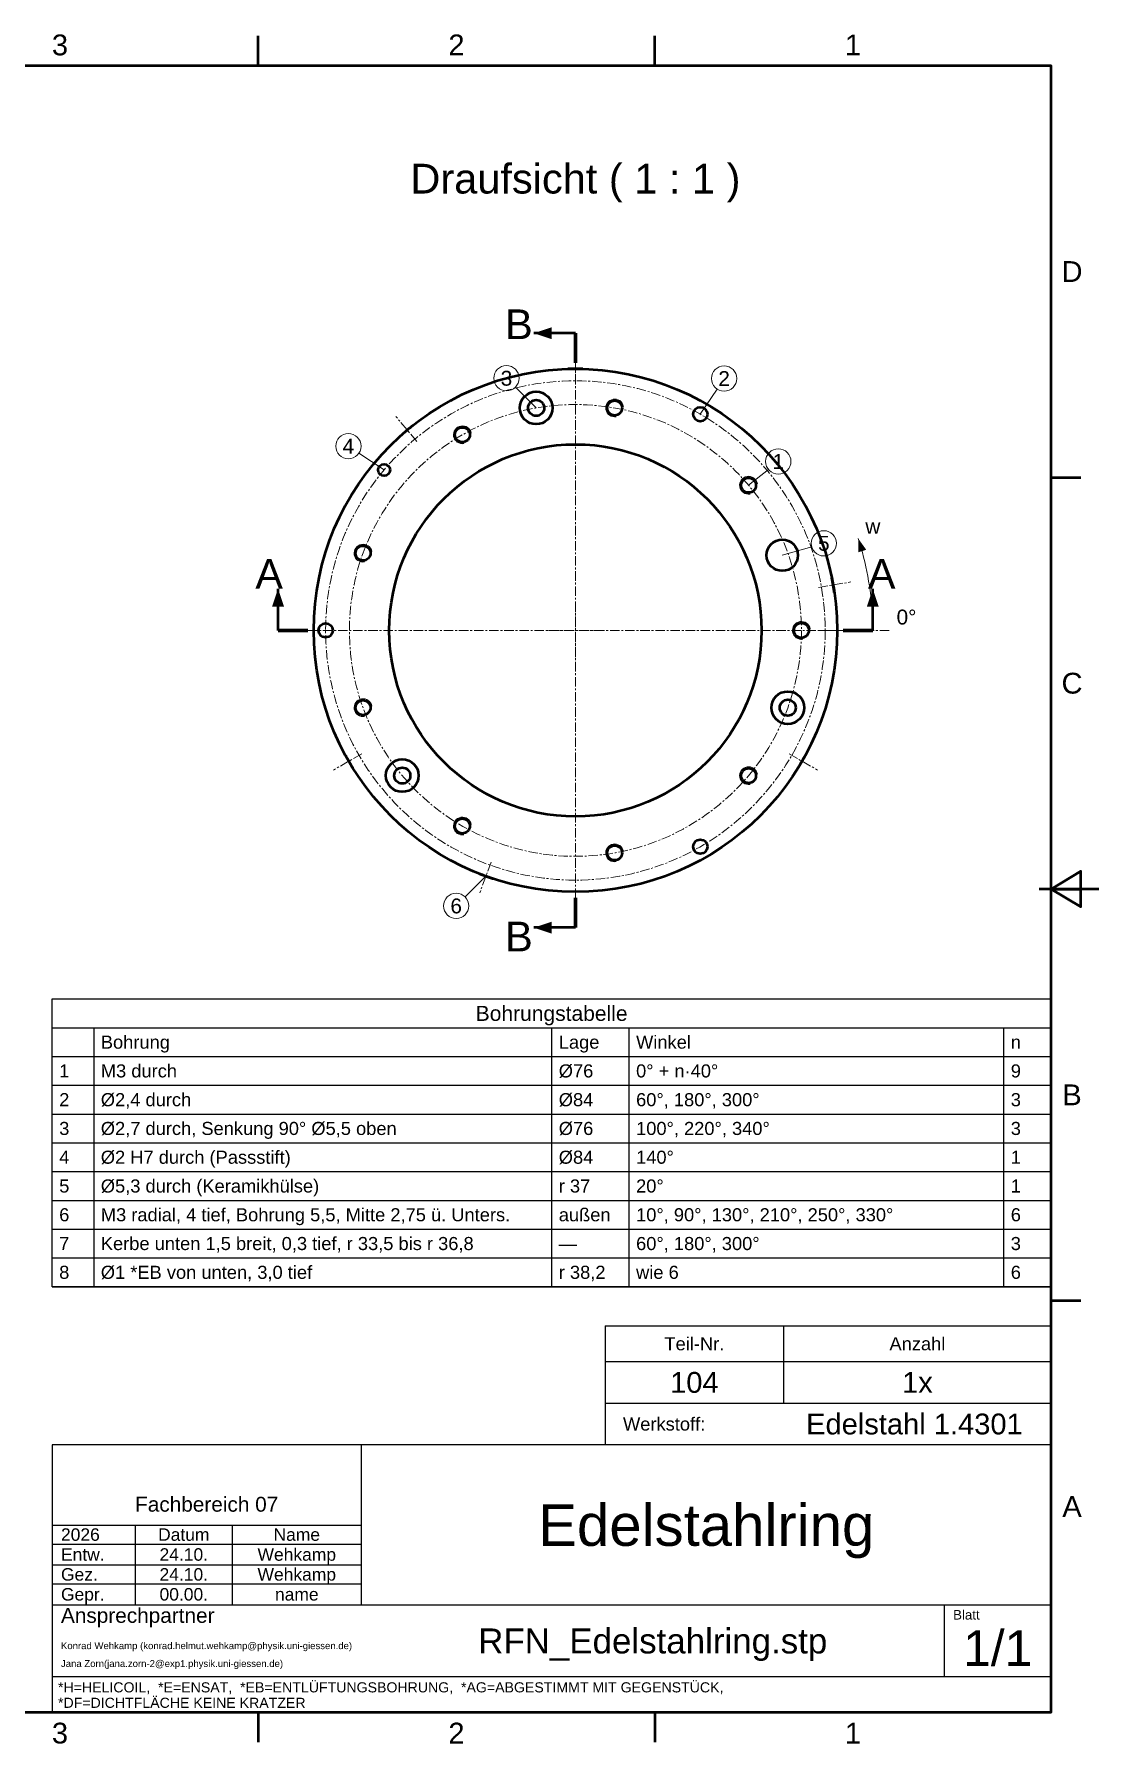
# Model space of a CAD drawing. Header units: millimetres. Extents: x 2 to 418, y 2 to 295.
# Drawn here: x 239 to 418, y 4.7 to 292.3 of the extents above; entities that cross this region are included whole.
import ezdxf
from ezdxf.enums import TextEntityAlignment as Align

# ---------------------------------------------------------------- set-up
doc = ezdxf.new("R2010")
doc.units = ezdxf.units.MM
doc.linetypes.add('CENTER2', pattern=[2.541, 1.587, -0.318, 0.318, -0.318])
for name, color, linetype, lineweight in [('BEMASSUNG', 7, 'Continuous', 18), ('GEWINDE', 7, 'Continuous', 18), ('MITTELLINIE', 7, 'CENTER2', 18), ('RAHMEN', 7, 'Continuous', 50), ('SCHNITTLINIE', 7, 'Continuous', 50), ('SCHRIFTFELD', 7, 'Continuous', 25), ('SICHTKANTE', 7, 'Continuous', 50), ('TEXT', 7, 'Continuous', 18)]:
    doc.layers.add(name, color=color, linetype=linetype, lineweight=lineweight)
doc.styles.add('ISO', font='arial.ttf')

msp = doc.modelspace()

# ---------------------------------------------------------------- linework, layer by layer
at = {"layer": 'BEMASSUNG'}
for p, q in [((323.401, 229.423), (319.904, 232.92)), ((351, 228.373), (353.821, 232.605)), ((297.826, 218.997), (293.594, 221.818)), ((359.11, 216.426), (362.45, 219.098)), ((364.769, 204.655), (369.725, 206.071)), ((314.951, 150.654), (311.454, 147.156))]:
    msp.add_line(p, q, dxfattribs=at)
for centre in [(318.401, 234.423), (355, 234.373), (291.826, 222.997), (364.11, 220.426), (371.769, 206.655), (309.951, 145.654)]:
    msp.add_circle(centre, 2.125, dxfattribs=at)
msp.add_arc((330, 192), 50, 3, 18, dxfattribs=at)
msp.add_solid([(377.553, 207.451), (378.898, 205.575), (377.567, 205.142)], dxfattribs=at)
at = {"layer": 'GEWINDE'}
for centre in [(336.599, 229.423), (311, 224.909), (359.11, 216.426), (294.292, 204.997), (368, 192), (294.292, 179.003), (359.11, 167.574), (311, 159.091), (336.599, 154.577)]:
    msp.add_arc(centre, 1.5, 10, 280, dxfattribs=at)
at = {"layer": 'MITTELLINIE'}
for p, q in [((330, 233.5), (330, 239)), ((330, 147), (330, 237)), ((303.324, 223.791), (299.789, 228.004)), ((370.87, 199.206), (376.286, 200.161)), ((330, 187.5), (330, 196.5)), ((285, 192), (375, 192)), ((325.5, 192), (334.5, 192)), ((371, 192), (383, 192)), ((294.06, 171.25), (289.297, 168.5)), ((365.94, 171.25), (370.703, 168.5)), ((315.806, 153.003), (313.925, 147.834))]:
    msp.add_line(p, q, dxfattribs=at)
for radius in [42, 38]:
    msp.add_circle((330, 192), radius, dxfattribs=at)
at = {"layer": 'RAHMEN'}
for p, q in [((276.667, 287), (276.667, 292)), ((343.333, 287), (343.333, 292)), ((410, 217.75), (415, 217.75)), ((418, 148.5), (408, 148.5)), ((410, 148.5), (415, 148.5)), ((410, 79.25), (415, 79.25)), ((276.667, 10), (276.667, 5)), ((343.333, 10), (343.333, 5))]:
    msp.add_line(p, q, dxfattribs=at)
for points in [[(10, 10), (410, 10), (410, 287), (10, 287)], [(410, 148.5), (415, 145.5), (415, 151.5)]]:
    msp.add_lwpolyline(points, close=True, dxfattribs=at)
at = {"layer": 'SCHNITTLINIE'}
for p, q in [((330, 242), (323, 242)), ((280, 192), (280, 199)), ((380, 192), (380, 199)), ((330, 142), (323, 142))]:
    msp.add_line(p, q, dxfattribs=at)
at = {"layer": 'SCHNITTLINIE', "lineweight": 70}
for p, q in [((330, 237), (330, 242)), ((285, 192), (280, 192)), ((375, 192), (380, 192)), ((330, 147), (330, 142))]:
    msp.add_line(p, q, dxfattribs=at)
at = {"layer": 'SCHNITTLINIE'}
for points in [[(323, 242), (326, 243), (326, 241)], [(280, 199), (281, 196), (279, 196)], [(380, 199), (381, 196), (379, 196)], [(323, 142), (326, 143), (326, 141)]]:
    msp.add_solid(points, dxfattribs=at)
at = {"layer": 'SCHRIFTFELD'}
for p, q in [((242, 125.16), (410, 125.16)), ((249, 125.16), (249, 81.6)), ((326, 125.16), (326, 81.6)), ((339, 125.16), (339, 81.6)), ((402, 125.16), (402, 81.6)), ((242, 120.32), (410, 120.32)), ((242, 115.48), (410, 115.48)), ((242, 110.64), (410, 110.64)), ((242, 105.8), (410, 105.8)), ((242, 100.96), (410, 100.96)), ((242, 96.12), (410, 96.12)), ((242, 91.28), (410, 91.28)), ((242, 86.44), (410, 86.44)), ((242, 81.6), (410, 81.6)), ((335, 75), (410, 75)), ((335, 75), (335, 55)), ((365, 75), (365, 62)), ((335, 69), (410, 69)), ((335, 62), (410, 62)), ((294, 55), (294, 28.1)), ((242, 41.5), (294, 41.5)), ((256, 41.5), (256, 28.1)), ((272.3, 41.5), (272.3, 28.1)), ((242, 38.3), (294, 38.3)), ((242, 34.8), (294, 34.8)), ((242, 31.6), (294, 31.6)), ((242, 28.1), (410, 28.1)), ((392, 28.1), (392, 16)), ((242, 16), (410, 16))]:
    msp.add_line(p, q, dxfattribs=at)
for points in [[(242, 130), (410, 130), (410, 81.6), (242, 81.6)], [(242, 10), (410, 10), (410, 55), (242, 55)]]:
    msp.add_lwpolyline(points, close=True, dxfattribs=at)
at = {"layer": 'SICHTKANTE'}
for points in [[(331.25, 235.982), (331.248, 235.982), (331.241, 235.982), (331.231, 235.983), (331.216, 235.983), (331.196, 235.984), (331.172, 235.984), (331.144, 235.985), (331.111, 235.986), (331.074, 235.987), (331.032, 235.988), (330.986, 235.989), (330.935, 235.99), (330.879, 235.991), (330.819, 235.992), (330.754, 235.994), (330.684, 235.995), (330.61, 235.996), (330.532, 235.997), (330.45, 235.998), (330.365, 235.998), (330.276, 235.999), (330.185, 236), (330.092, 236), (329.999, 236), (329.905, 236), (329.813, 236), (329.722, 235.999), (329.633, 235.998), (329.547, 235.998), (329.465, 235.997), (329.388, 235.996), (329.314, 235.995), (329.245, 235.994), (329.18, 235.992), (329.12, 235.991), (329.064, 235.99), (329.013, 235.989), (328.967, 235.988), (328.925, 235.987), (328.888, 235.986), (328.856, 235.985), (328.827, 235.984), (328.804, 235.984), (328.784, 235.983), (328.769, 235.983), (328.759, 235.982), (328.752, 235.982), (328.75, 235.982)], [(302.686, 226.496), (302.685, 226.495), (302.68, 226.491), (302.671, 226.484), (302.66, 226.475), (302.645, 226.463), (302.627, 226.449), (302.605, 226.431), (302.58, 226.411), (302.551, 226.389), (302.519, 226.363), (302.484, 226.335), (302.445, 226.303), (302.403, 226.269), (302.357, 226.232), (302.307, 226.192), (302.254, 226.149), (302.197, 226.103), (302.136, 226.053), (302.073, 226.001), (302.007, 225.947), (301.939, 225.891), (301.87, 225.833), (301.799, 225.774), (301.728, 225.715), (301.657, 225.655), (301.586, 225.595), (301.516, 225.536), (301.448, 225.478), (301.382, 225.422), (301.32, 225.368), (301.26, 225.317), (301.204, 225.268), (301.151, 225.222), (301.101, 225.179), (301.055, 225.139), (301.013, 225.102), (300.974, 225.068), (300.938, 225.036), (300.906, 225.008), (300.878, 224.983), (300.853, 224.961), (300.831, 224.942), (300.813, 224.926), (300.798, 224.913), (300.786, 224.902), (300.778, 224.895), (300.773, 224.89), (300.771, 224.889)], [(300.771, 224.889), (300.772, 224.889), (300.773, 224.89), (300.775, 224.892), (300.778, 224.895), (300.782, 224.898), (300.786, 224.902), (300.792, 224.907), (300.798, 224.913), (300.805, 224.919), (300.813, 224.926), (300.822, 224.934), (300.831, 224.942), (300.842, 224.951), (300.853, 224.961), (300.865, 224.972), (300.878, 224.983), (300.891, 224.995), (300.906, 225.008), (300.921, 225.022), (300.938, 225.036), (300.955, 225.051), (300.973, 225.067), (300.992, 225.084), (301.012, 225.101), (301.032, 225.119), (301.054, 225.138), (301.077, 225.158), (301.1, 225.178), (301.124, 225.199), (301.149, 225.221), (301.175, 225.244), (301.202, 225.267), (301.23, 225.291), (301.258, 225.315), (301.288, 225.341), (301.318, 225.366), (301.348, 225.393), (301.38, 225.42), (301.412, 225.447), (301.445, 225.476), (301.479, 225.504), (301.513, 225.533), (301.547, 225.563), (301.582, 225.592), (301.618, 225.622), (301.653, 225.652), (301.689, 225.682), (301.724, 225.712)], [(301.995, 225.937), (301.998, 225.939), (302, 225.942), (302.003, 225.944), (302.006, 225.946), (302.009, 225.948), (302.011, 225.95), (302.014, 225.953), (302.017, 225.955), (302.019, 225.957), (302.022, 225.959), (302.025, 225.961), (302.027, 225.964), (302.03, 225.966), (302.033, 225.968), (302.035, 225.97), (302.038, 225.972), (302.041, 225.974), (302.043, 225.977), (302.046, 225.979), (302.048, 225.981), (302.051, 225.983), (302.054, 225.985), (302.056, 225.987), (302.059, 225.99), (302.062, 225.992), (302.064, 225.994), (302.067, 225.996), (302.069, 225.998), (302.072, 226), (302.075, 226.002), (302.077, 226.005), (302.08, 226.007), (302.082, 226.009), (302.085, 226.011), (302.087, 226.013), (302.09, 226.015), (302.093, 226.017), (302.095, 226.019), (302.098, 226.021), (302.1, 226.024), (302.103, 226.026), (302.105, 226.028), (302.108, 226.03), (302.11, 226.032), (302.113, 226.034), (302.115, 226.036), (302.118, 226.038), (302.12, 226.04)], [(302.159, 226.071), (302.161, 226.074), (302.164, 226.076), (302.166, 226.078), (302.169, 226.08), (302.172, 226.082), (302.174, 226.084), (302.177, 226.086), (302.179, 226.088), (302.182, 226.09), (302.184, 226.092), (302.187, 226.094), (302.189, 226.096), (302.192, 226.098), (302.194, 226.1), (302.197, 226.103), (302.199, 226.105), (302.202, 226.107), (302.204, 226.109), (302.207, 226.111), (302.209, 226.113), (302.212, 226.115), (302.214, 226.117), (302.217, 226.119), (302.219, 226.121), (302.221, 226.123), (302.224, 226.125), (302.226, 226.127), (302.229, 226.128), (302.231, 226.13), (302.233, 226.132), (302.236, 226.134), (302.238, 226.136), (302.241, 226.138), (302.243, 226.14), (302.245, 226.142), (302.248, 226.144), (302.25, 226.146), (302.252, 226.148), (302.255, 226.15), (302.257, 226.152), (302.259, 226.153), (302.262, 226.155), (302.264, 226.157), (302.266, 226.159), (302.269, 226.161), (302.271, 226.163), (302.273, 226.165), (302.275, 226.167)], [(302.428, 226.29), (302.43, 226.292), (302.433, 226.293), (302.435, 226.295), (302.437, 226.297), (302.439, 226.299), (302.441, 226.3), (302.443, 226.302), (302.445, 226.304), (302.447, 226.305), (302.45, 226.307), (302.452, 226.309), (302.454, 226.31), (302.456, 226.312), (302.458, 226.314), (302.46, 226.315), (302.462, 226.317), (302.464, 226.319), (302.466, 226.32), (302.468, 226.322), (302.47, 226.323), (302.472, 226.325), (302.474, 226.327), (302.476, 226.328), (302.478, 226.33), (302.48, 226.331), (302.482, 226.333), (302.484, 226.334), (302.486, 226.336), (302.487, 226.337), (302.489, 226.339), (302.491, 226.34), (302.493, 226.342), (302.495, 226.343), (302.497, 226.345), (302.499, 226.346), (302.501, 226.348), (302.502, 226.349), (302.504, 226.351), (302.506, 226.352), (302.508, 226.354), (302.51, 226.355), (302.511, 226.357), (302.513, 226.358), (302.515, 226.359), (302.517, 226.361), (302.519, 226.362), (302.52, 226.364), (302.522, 226.365)], [(373.097, 200.868), (373.097, 200.868), (373.097, 200.868), (373.097, 200.867), (373.098, 200.865), (373.098, 200.864), (373.098, 200.862), (373.099, 200.859), (373.099, 200.856), (373.1, 200.853), (373.101, 200.85), (373.102, 200.846), (373.103, 200.841), (373.104, 200.836), (373.105, 200.831), (373.106, 200.826), (373.107, 200.82), (373.108, 200.814), (373.11, 200.807), (373.111, 200.8), (373.113, 200.792), (373.114, 200.785), (373.116, 200.776), (373.118, 200.768), (373.119, 200.759), (373.121, 200.749), (373.123, 200.739), (373.125, 200.729), (373.128, 200.719), (373.13, 200.708), (373.132, 200.696), (373.134, 200.684), (373.137, 200.672), (373.139, 200.66), (373.142, 200.647), (373.145, 200.633), (373.148, 200.619), (373.15, 200.605), (373.153, 200.59), (373.156, 200.575), (373.159, 200.56), (373.162, 200.544), (373.166, 200.528), (373.169, 200.511), (373.172, 200.494), (373.176, 200.477), (373.179, 200.459), (373.183, 200.44), (373.187, 200.422)], [(373.531, 198.406), (373.531, 198.409), (373.53, 198.415), (373.528, 198.426), (373.526, 198.442), (373.523, 198.462), (373.519, 198.486), (373.515, 198.515), (373.51, 198.547), (373.505, 198.585), (373.498, 198.627), (373.491, 198.673), (373.483, 198.724), (373.474, 198.78), (373.465, 198.84), (373.455, 198.905), (373.444, 198.974), (373.432, 199.048), (373.419, 199.125), (373.406, 199.206), (373.392, 199.291), (373.377, 199.379), (373.361, 199.469), (373.346, 199.56), (373.33, 199.652), (373.313, 199.744), (373.297, 199.834), (373.281, 199.923), (373.265, 200.01), (373.249, 200.094), (373.234, 200.175), (373.219, 200.251), (373.206, 200.323), (373.193, 200.39), (373.18, 200.453), (373.169, 200.511), (373.158, 200.565), (373.149, 200.614), (373.14, 200.658), (373.132, 200.699), (373.124, 200.735), (373.118, 200.766), (373.112, 200.794), (373.108, 200.816), (373.104, 200.835), (373.101, 200.85), (373.099, 200.86), (373.097, 200.866), (373.097, 200.868)], [(373.201, 200.348), (373.202, 200.341), (373.204, 200.334), (373.205, 200.327), (373.206, 200.319), (373.208, 200.312), (373.209, 200.305), (373.21, 200.298), (373.212, 200.29), (373.213, 200.283), (373.215, 200.276), (373.216, 200.268), (373.218, 200.261), (373.219, 200.253), (373.22, 200.246), (373.222, 200.238), (373.223, 200.23), (373.225, 200.223), (373.226, 200.215), (373.228, 200.207), (373.229, 200.199), (373.231, 200.191), (373.232, 200.183), (373.234, 200.175), (373.235, 200.167), (373.237, 200.159), (373.238, 200.151), (373.24, 200.143), (373.241, 200.135), (373.243, 200.126), (373.245, 200.118), (373.246, 200.11), (373.248, 200.102), (373.249, 200.093), (373.251, 200.085), (373.252, 200.076), (373.254, 200.068), (373.256, 200.059), (373.257, 200.051), (373.259, 200.042), (373.26, 200.034), (373.262, 200.025), (373.264, 200.016), (373.265, 200.008), (373.267, 199.999), (373.268, 199.99), (373.27, 199.982), (373.272, 199.973), (373.273, 199.964)], [(373.308, 199.771), (373.314, 199.741), (373.319, 199.712), (373.324, 199.682), (373.33, 199.652), (373.335, 199.622), (373.34, 199.592), (373.345, 199.562), (373.35, 199.532), (373.356, 199.502), (373.361, 199.473), (373.366, 199.443), (373.371, 199.414), (373.376, 199.384), (373.381, 199.355), (373.386, 199.326), (373.391, 199.298), (373.395, 199.27), (373.4, 199.242), (373.405, 199.214), (373.409, 199.187), (373.413, 199.161), (373.418, 199.134), (373.422, 199.108), (373.426, 199.083), (373.43, 199.058), (373.434, 199.033), (373.438, 199.009), (373.442, 198.985), (373.446, 198.962), (373.449, 198.939), (373.453, 198.917), (373.456, 198.895), (373.46, 198.874), (373.463, 198.853), (373.466, 198.832), (373.469, 198.812), (373.473, 198.793), (373.475, 198.774), (373.478, 198.755), (373.481, 198.737), (373.484, 198.719), (373.487, 198.702), (373.489, 198.686), (373.492, 198.669), (373.494, 198.654), (373.496, 198.639), (373.499, 198.624), (373.501, 198.61)], [(291.285, 171.091), (291.286, 171.089), (291.29, 171.084), (291.295, 171.074), (291.302, 171.06), (291.312, 171.042), (291.324, 171.021), (291.337, 170.995), (291.353, 170.966), (291.371, 170.933), (291.392, 170.896), (291.414, 170.855), (291.439, 170.809), (291.466, 170.76), (291.496, 170.706), (291.528, 170.649), (291.562, 170.588), (291.598, 170.523), (291.636, 170.454), (291.677, 170.383), (291.719, 170.308), (291.763, 170.23), (291.808, 170.151), (291.854, 170.071), (291.901, 169.99), (291.947, 169.909), (291.994, 169.83), (292.039, 169.752), (292.084, 169.676), (292.127, 169.602), (292.169, 169.532), (292.209, 169.465), (292.247, 169.402), (292.282, 169.343), (292.315, 169.288), (292.345, 169.238), (292.374, 169.191), (292.4, 169.148), (292.423, 169.109), (292.445, 169.074), (292.464, 169.043), (292.481, 169.015), (292.495, 168.992), (292.507, 168.972), (292.518, 168.955), (292.525, 168.943), (292.531, 168.934), (292.534, 168.928), (292.535, 168.926)], [(291.961, 169.885), (291.946, 169.911), (291.931, 169.937), (291.916, 169.964), (291.901, 169.99), (291.885, 170.016), (291.87, 170.043), (291.855, 170.069), (291.84, 170.095), (291.825, 170.122), (291.81, 170.148), (291.795, 170.174), (291.78, 170.2), (291.766, 170.226), (291.751, 170.251), (291.736, 170.277), (291.722, 170.302), (291.708, 170.327), (291.694, 170.351), (291.681, 170.376), (291.667, 170.399), (291.654, 170.423), (291.641, 170.446), (291.628, 170.469), (291.615, 170.492), (291.603, 170.514), (291.591, 170.535), (291.579, 170.557), (291.567, 170.578), (291.556, 170.598), (291.544, 170.619), (291.533, 170.638), (291.523, 170.658), (291.512, 170.677), (291.502, 170.695), (291.492, 170.713), (291.482, 170.731), (291.472, 170.749), (291.463, 170.765), (291.454, 170.782), (291.445, 170.798), (291.437, 170.814), (291.428, 170.829), (291.42, 170.843), (291.412, 170.858), (291.405, 170.872), (291.397, 170.885), (291.39, 170.898), (291.383, 170.911)], [(292.26, 169.38), (292.256, 169.386), (292.252, 169.392), (292.248, 169.399), (292.245, 169.405), (292.241, 169.411), (292.237, 169.417), (292.233, 169.424), (292.23, 169.43), (292.226, 169.437), (292.222, 169.443), (292.218, 169.45), (292.214, 169.456), (292.21, 169.463), (292.206, 169.469), (292.202, 169.476), (292.198, 169.483), (292.194, 169.49), (292.19, 169.496), (292.186, 169.503), (292.182, 169.51), (292.178, 169.517), (292.174, 169.524), (292.17, 169.531), (292.165, 169.538), (292.161, 169.545), (292.157, 169.552), (292.153, 169.559), (292.149, 169.566), (292.144, 169.574), (292.14, 169.581), (292.136, 169.588), (292.131, 169.595), (292.127, 169.603), (292.123, 169.61), (292.118, 169.617), (292.114, 169.625), (292.11, 169.632), (292.105, 169.64), (292.101, 169.647), (292.096, 169.655), (292.092, 169.662), (292.087, 169.67), (292.083, 169.678), (292.078, 169.685), (292.074, 169.693), (292.069, 169.701), (292.065, 169.708), (292.06, 169.716)], [(367.465, 168.926), (367.466, 168.928), (367.469, 168.934), (367.475, 168.943), (367.483, 168.957), (367.494, 168.974), (367.507, 168.995), (367.522, 169.019), (367.539, 169.048), (367.559, 169.08), (367.581, 169.116), (367.605, 169.156), (367.632, 169.201), (367.662, 169.249), (367.693, 169.301), (367.727, 169.358), (367.763, 169.418), (367.801, 169.481), (367.841, 169.549), (367.883, 169.62), (367.927, 169.694), (367.972, 169.771), (368.018, 169.849), (368.064, 169.929), (368.111, 170.01), (368.157, 170.091), (368.203, 170.171), (368.248, 170.249), (368.291, 170.326), (368.333, 170.4), (368.374, 170.472), (368.412, 170.54), (368.447, 170.604), (368.481, 170.664), (368.512, 170.719), (368.54, 170.771), (368.566, 170.819), (368.591, 170.863), (368.612, 170.903), (368.632, 170.939), (368.65, 170.971), (368.665, 171), (368.678, 171.024), (368.69, 171.045), (368.699, 171.062), (368.706, 171.075), (368.711, 171.084), (368.714, 171.09), (368.715, 171.091)], [(368.171, 170.115), (368.156, 170.089), (368.141, 170.063), (368.126, 170.036), (368.111, 170.01), (368.096, 169.984), (368.08, 169.957), (368.065, 169.931), (368.05, 169.905), (368.035, 169.879), (368.02, 169.853), (368.005, 169.827), (367.989, 169.801), (367.974, 169.775), (367.96, 169.75), (367.945, 169.725), (367.93, 169.7), (367.916, 169.675), (367.901, 169.651), (367.887, 169.627), (367.873, 169.603), (367.859, 169.58), (367.846, 169.557), (367.832, 169.534), (367.819, 169.512), (367.806, 169.49), (367.794, 169.469), (367.781, 169.448), (367.769, 169.427), (367.757, 169.407), (367.745, 169.387), (367.733, 169.368), (367.722, 169.349), (367.71, 169.33), (367.7, 169.312), (367.689, 169.294), (367.678, 169.277), (367.668, 169.26), (367.658, 169.243), (367.648, 169.227), (367.639, 169.212), (367.63, 169.196), (367.621, 169.182), (367.612, 169.167), (367.604, 169.153), (367.595, 169.14), (367.587, 169.127), (367.58, 169.114), (367.572, 169.102)], [(368.46, 170.626), (368.456, 170.619), (368.453, 170.613), (368.449, 170.607), (368.446, 170.601), (368.442, 170.594), (368.438, 170.588), (368.435, 170.581), (368.431, 170.575), (368.428, 170.568), (368.424, 170.562), (368.42, 170.555), (368.416, 170.548), (368.413, 170.542), (368.409, 170.535), (368.405, 170.528), (368.401, 170.521), (368.398, 170.514), (368.394, 170.507), (368.39, 170.501), (368.386, 170.494), (368.382, 170.487), (368.378, 170.479), (368.374, 170.472), (368.37, 170.465), (368.366, 170.458), (368.362, 170.451), (368.358, 170.444), (368.354, 170.436), (368.35, 170.429), (368.346, 170.422), (368.341, 170.414), (368.337, 170.407), (368.333, 170.4), (368.329, 170.392), (368.325, 170.385), (368.32, 170.377), (368.316, 170.37), (368.312, 170.362), (368.308, 170.355), (368.303, 170.347), (368.299, 170.339), (368.295, 170.332), (368.29, 170.324), (368.286, 170.316), (368.282, 170.309), (368.277, 170.301), (368.273, 170.293), (368.268, 170.285)], [(368.715, 171.091), (368.715, 171.091), (368.714, 171.091), (368.714, 171.09), (368.713, 171.089), (368.712, 171.087), (368.711, 171.085), (368.71, 171.083), (368.709, 171.081), (368.707, 171.078), (368.706, 171.074), (368.704, 171.071), (368.701, 171.067), (368.699, 171.063), (368.697, 171.058), (368.694, 171.053), (368.691, 171.048), (368.688, 171.042), (368.685, 171.036), (368.681, 171.03), (368.678, 171.023), (368.674, 171.016), (368.67, 171.009), (368.666, 171.001), (368.661, 170.993), (368.657, 170.984), (368.652, 170.976), (368.647, 170.966), (368.642, 170.957), (368.636, 170.947), (368.631, 170.937), (368.625, 170.926), (368.619, 170.915), (368.613, 170.904), (368.607, 170.892), (368.6, 170.88), (368.593, 170.868), (368.586, 170.855), (368.579, 170.842), (368.572, 170.829), (368.564, 170.815), (368.556, 170.801), (368.548, 170.786), (368.54, 170.771), (368.532, 170.756), (368.523, 170.741), (368.514, 170.725), (368.505, 170.708), (368.496, 170.692)], [(292.535, 168.926), (292.535, 168.927), (292.535, 168.927), (292.534, 168.928), (292.534, 168.929), (292.533, 168.93), (292.532, 168.932), (292.53, 168.934), (292.529, 168.937), (292.527, 168.94), (292.525, 168.943), (292.523, 168.946), (292.521, 168.95), (292.518, 168.954), (292.515, 168.959), (292.512, 168.963), (292.509, 168.969), (292.506, 168.974), (292.502, 168.98), (292.499, 168.986), (292.495, 168.993), (292.49, 168.999), (292.486, 169.007), (292.481, 169.014), (292.477, 169.022), (292.472, 169.03), (292.466, 169.039), (292.461, 169.047), (292.455, 169.057), (292.449, 169.066), (292.443, 169.076), (292.437, 169.086), (292.431, 169.097), (292.424, 169.108), (292.417, 169.119), (292.41, 169.131), (292.403, 169.143), (292.395, 169.156), (292.387, 169.168), (292.379, 169.181), (292.371, 169.195), (292.363, 169.209), (292.354, 169.223), (292.345, 169.237), (292.336, 169.252), (292.327, 169.268), (292.318, 169.283), (292.308, 169.299), (292.298, 169.316)], [(313.783, 151.098), (313.785, 151.097), (313.79, 151.095), (313.8, 151.091), (313.814, 151.085), (313.832, 151.078), (313.853, 151.07), (313.879, 151.06), (313.909, 151.048), (313.943, 151.035), (313.981, 151.02), (314.023, 151.003), (314.07, 150.985), (314.12, 150.965), (314.176, 150.944), (314.235, 150.921), (314.299, 150.897), (314.368, 150.87), (314.441, 150.843), (314.517, 150.814), (314.597, 150.784), (314.68, 150.753), (314.765, 150.722), (314.851, 150.69), (314.938, 150.658), (315.026, 150.626), (315.113, 150.595), (315.199, 150.564), (315.283, 150.534), (315.365, 150.505), (315.442, 150.478), (315.516, 150.452), (315.587, 150.428), (315.653, 150.405), (315.715, 150.383), (315.773, 150.364), (315.827, 150.345), (315.876, 150.329), (315.921, 150.313), (315.961, 150.3), (315.997, 150.288), (316.028, 150.277), (316.055, 150.268), (316.079, 150.26), (316.098, 150.254), (316.113, 150.249), (316.123, 150.246), (316.13, 150.243), (316.132, 150.243)], [(314.09, 150.977), (314.087, 150.978), (314.085, 150.979), (314.082, 150.98), (314.08, 150.981), (314.077, 150.982), (314.075, 150.983), (314.072, 150.984), (314.069, 150.985), (314.067, 150.986), (314.064, 150.987), (314.062, 150.988), (314.06, 150.989), (314.057, 150.99), (314.055, 150.991), (314.052, 150.992), (314.05, 150.993), (314.047, 150.994), (314.045, 150.995), (314.043, 150.996), (314.04, 150.997), (314.038, 150.997), (314.035, 150.998), (314.033, 150.999), (314.031, 151), (314.028, 151.001), (314.026, 151.002), (314.024, 151.003), (314.021, 151.004), (314.019, 151.005), (314.017, 151.006), (314.015, 151.006), (314.012, 151.007), (314.01, 151.008), (314.008, 151.009), (314.006, 151.01), (314.004, 151.011), (314.001, 151.012), (313.999, 151.013), (313.997, 151.013), (313.995, 151.014), (313.993, 151.015), (313.991, 151.016), (313.988, 151.017), (313.986, 151.018), (313.984, 151.018), (313.982, 151.019), (313.98, 151.02), (313.978, 151.021)], [(314.414, 150.853), (314.411, 150.854), (314.408, 150.855), (314.405, 150.857), (314.401, 150.858), (314.398, 150.859), (314.395, 150.86), (314.392, 150.861), (314.389, 150.862), (314.386, 150.864), (314.383, 150.865), (314.38, 150.866), (314.377, 150.867), (314.374, 150.868), (314.371, 150.869), (314.368, 150.87), (314.365, 150.872), (314.362, 150.873), (314.359, 150.874), (314.356, 150.875), (314.353, 150.876), (314.35, 150.877), (314.347, 150.878), (314.344, 150.88), (314.341, 150.881), (314.338, 150.882), (314.335, 150.883), (314.332, 150.884), (314.33, 150.885), (314.327, 150.886), (314.324, 150.887), (314.321, 150.888), (314.318, 150.889), (314.315, 150.891), (314.312, 150.892), (314.309, 150.893), (314.307, 150.894), (314.304, 150.895), (314.301, 150.896), (314.298, 150.897), (314.295, 150.898), (314.293, 150.899), (314.29, 150.9), (314.287, 150.901), (314.284, 150.902), (314.281, 150.903), (314.279, 150.905), (314.276, 150.906), (314.273, 150.907)], [(314.612, 150.778), (314.609, 150.78), (314.606, 150.781), (314.602, 150.782), (314.599, 150.783), (314.596, 150.785), (314.593, 150.786), (314.589, 150.787), (314.586, 150.788), (314.583, 150.789), (314.58, 150.791), (314.576, 150.792), (314.573, 150.793), (314.57, 150.794), (314.567, 150.795), (314.564, 150.797), (314.56, 150.798), (314.557, 150.799), (314.554, 150.8), (314.551, 150.801), (314.548, 150.803), (314.545, 150.804), (314.541, 150.805), (314.538, 150.806), (314.535, 150.807), (314.532, 150.809), (314.529, 150.81), (314.526, 150.811), (314.522, 150.812), (314.519, 150.813), (314.516, 150.814), (314.513, 150.816), (314.51, 150.817), (314.507, 150.818), (314.504, 150.819), (314.501, 150.82), (314.498, 150.821), (314.494, 150.823), (314.491, 150.824), (314.488, 150.825), (314.485, 150.826), (314.482, 150.827), (314.479, 150.828), (314.476, 150.83), (314.473, 150.831), (314.47, 150.832), (314.467, 150.833), (314.464, 150.834), (314.461, 150.835)], [(316.132, 150.243), (316.131, 150.243), (316.13, 150.243), (316.127, 150.244), (316.123, 150.246), (316.119, 150.247), (316.113, 150.249), (316.106, 150.251), (316.098, 150.254), (316.089, 150.257), (316.079, 150.26), (316.068, 150.264), (316.056, 150.268), (316.043, 150.272), (316.028, 150.277), (316.013, 150.282), (315.997, 150.288), (315.98, 150.294), (315.961, 150.3), (315.942, 150.306), (315.921, 150.313), (315.9, 150.321), (315.877, 150.328), (315.853, 150.336), (315.828, 150.345), (315.802, 150.354), (315.774, 150.363), (315.746, 150.373), (315.717, 150.383), (315.686, 150.393), (315.655, 150.404), (315.622, 150.415), (315.589, 150.427), (315.554, 150.439), (315.519, 150.451), (315.482, 150.464), (315.445, 150.477), (315.407, 150.491), (315.368, 150.504), (315.328, 150.518), (315.287, 150.533), (315.245, 150.548), (315.203, 150.563), (315.16, 150.578), (315.117, 150.594), (315.074, 150.609), (315.03, 150.625), (314.986, 150.641), (314.943, 150.657)]]:
    msp.add_lwpolyline(points, dxfattribs=at)
for centre, radius in [((330, 192), 44), ((323.401, 229.423), 2.75), ((323.401, 229.423), 1.35), ((336.599, 229.423), 1.25), ((351, 228.373), 1.2), ((311, 224.909), 1.25), ((330, 192), 31.3), ((297.826, 218.997), 1), ((359.11, 216.426), 1.25), ((364.769, 204.655), 2.65), ((294.292, 204.997), 1.25), ((288, 192), 1.2), ((368, 192), 1.25), ((365.708, 179.003), 2.75), ((294.292, 179.003), 1.25), ((365.708, 179.003), 1.35), ((300.89, 167.574), 2.75), ((300.89, 167.574), 1.35), ((359.11, 167.574), 1.25), ((311, 159.091), 1.25), ((336.599, 154.577), 1.25), ((351, 155.627), 1.2)]:
    msp.add_circle(centre, radius, dxfattribs=at)

# ---------------------------------------------------------------- texts
at = {"layer": 'RAHMEN', "style": 'ISO'}
for s, p in [('3', (243.333, 290.5)), ('2', (310, 290.5)), ('1', (376.667, 290.5)), ('D', (413.5, 252.375)), ('C', (413.5, 183.125)), ('B', (413.5, 113.875)), ('A', (413.5, 44.625)), ('3', (243.333, 6.5)), ('2', (310, 6.5)), ('1', (376.667, 6.5))]:
    msp.add_text(s, height=3.5, dxfattribs=at).set_placement(p, align=Align.MIDDLE_CENTER)
at = {"layer": 'SCHRIFTFELD', "style": 'ISO'}
for s, height, p in [('Teil-Nr.', 2.2, (350, 72)), ('Anzahl', 2.2, (387.5, 72)), ('Fachbereich 07', 2.5, (268, 45))]:
    msp.add_text(s, height=height, dxfattribs=at).set_placement(p, align=Align.MIDDLE_CENTER)
for s, height, p in [('Werkstoff:', 2.2, (338, 58.5)), ('Ansprechpartner', 2.5, (243.5, 26.3)), ('Blatt', 1.6, (393.5, 26.4))]:
    msp.add_text(s, height=height, dxfattribs=at).set_placement(p, align=Align.MIDDLE_LEFT)
at = {"layer": 'SCHRIFTFELD', "color": 8, "style": 'ISO'}
for s, p in [('*H=HELICOIL,  *E=ENSAT,  *EB=ENTLÜFTUNGSBOHRUNG,  *AG=ABGESTIMMT MIT GEGENSTÜCK,', (243, 14.2)), ('*DF=DICHTFLÄCHE KEINE KRATZER', (243, 11.6))]:
    msp.add_text(s, height=1.7, dxfattribs=at).set_placement(p, align=Align.MIDDLE_LEFT)
at = {"layer": 'TEXT', "style": 'ISO'}
for s, height, p in [('Draufsicht ( 1 : 1 )', 5, (330, 268)), ('B', 5, (320.5, 243.5)), ('3', 2.5, (318.401, 234.423)), ('2', 2.5, (355, 234.373)), ('4', 2.5, (291.826, 222.997)), ('1', 2.5, (364.11, 220.426)), ('5', 2.5, (371.769, 206.655)), ('A', 5, (278.5, 201.5)), ('A', 5, (381.5, 201.5)), ('6', 2.5, (309.951, 145.654)), ('B', 5, (320.5, 140.5)), ('Bohrungstabelle', 2.53, (326, 127.58)), ('Datum', 2.1, (264.15, 39.9)), ('Name', 2.1, (283.15, 39.9))]:
    msp.add_text(s, height=height, dxfattribs=at).set_placement(p, align=Align.MIDDLE_CENTER)
for s, p in [('w', (378.753, 208.251)), ('0°', (384, 193))]:
    msp.add_text(s, height=2.5, dxfattribs=at).set_placement(p)
for s, height, p in [('Bohrung', 2.2, (250.2, 122.74)), ('Lage', 2.2, (327.2, 122.74)), ('Winkel', 2.2, (340.2, 122.74)), ('n', 2.2, (403.2, 122.74)), ('1', 2.2, (243.2, 117.9)), ('M3 durch', 2.2, (250.2, 117.9)), ('Ø76', 2.2, (327.2, 117.9)), ('0° + n·40°', 2.2, (340.2, 117.9)), ('9', 2.2, (403.2, 117.9)), ('2', 2.2, (243.2, 113.06)), ('Ø2,4 durch', 2.2, (250.2, 113.06)), ('Ø84', 2.2, (327.2, 113.06)), ('60°, 180°, 300°', 2.2, (340.2, 113.06)), ('3', 2.2, (403.2, 113.06)), ('3', 2.2, (243.2, 108.22)), ('Ø2,7 durch, Senkung 90° Ø5,5 oben', 2.2, (250.2, 108.22)), ('Ø76', 2.2, (327.2, 108.22)), ('100°, 220°, 340°', 2.2, (340.2, 108.22)), ('3', 2.2, (403.2, 108.22)), ('4', 2.2, (243.2, 103.38)), ('Ø2 H7 durch (Passstift)', 2.2, (250.2, 103.38)), ('Ø84', 2.2, (327.2, 103.38)), ('140°', 2.2, (340.2, 103.38)), ('1', 2.2, (403.2, 103.38)), ('5', 2.2, (243.2, 98.54)), ('Ø5,3 durch (Keramikhülse)', 2.2, (250.2, 98.54)), ('r 37', 2.2, (327.2, 98.54)), ('20°', 2.2, (340.2, 98.54)), ('1', 2.2, (403.2, 98.54)), ('M3 radial, 4 tief, Bohrung 5,5, Mitte 2,75 ü. Unters.', 2.2, (250.2, 93.7)), ('außen', 2.2, (327.2, 93.7)), ('6', 2.2, (243.2, 93.7)), ('10°, 90°, 130°, 210°, 250°, 330°', 2.2, (340.2, 93.7)), ('6', 2.2, (403.2, 93.7)), ('7', 2.2, (243.2, 88.86)), ('Kerbe unten 1,5 breit, 0,3 tief, r 33,5 bis r 36,8', 2.2, (250.2, 88.86)), ('60°, 180°, 300°', 2.2, (340.2, 88.86)), ('3', 2.2, (403.2, 88.86)), ('—', 2.2, (327.2, 88.86)), ('8', 2.2, (243.2, 84.02)), ('Ø1 *EB von unten, 3,0 tief', 2.2, (250.2, 84.02)), ('r 38,2', 2.2, (327.2, 84.02)), ('wie 6', 2.2, (340.2, 84.02)), ('6', 2.2, (403.2, 84.02)), ('Entw.', 2.1, (243.5, 36.55)), ('Gez.', 2.1, (243.5, 33.2)), ('Gepr.', 2.1, (243.5, 29.85)), ('Konrad Wehkamp (konrad.helmut.wehkamp@physik.uni-giessen.de)', 1.15, (243.5, 21.2)), ('Jana Zorn(jana.zorn-2@exp1.physik.uni-giessen.de)', 1.15, (243.5, 18.2))]:
    msp.add_text(s, height=height, dxfattribs=at).set_placement(p, align=Align.MIDDLE_LEFT)
at = {"layer": 'TEXT', "color": 5, "style": 'ISO'}
for s, height, p in [('104', 3.5, (350, 65.5)), ('1x', 3.5, (387.5, 65.5)), ('Edelstahl 1.4301', 3.5, (387, 58.5)), ('Edelstahlring', 7, (352, 41.5)), ('24.10.', 2.1, (264.15, 36.55)), ('Wehkamp', 2.1, (283.15, 36.55)), ('24.10.', 2.1, (264.15, 33.2)), ('Wehkamp', 2.1, (283.15, 33.2)), ('00.00.', 2.1, (264.15, 29.85)), ('name', 2.1, (283.15, 29.85)), ('RFN_Edelstahlring.stp', 4.2, (343, 22)), ('1/1', 6, (401, 20.8))]:
    msp.add_text(s, height=height, dxfattribs=at).set_placement(p, align=Align.MIDDLE_CENTER)
msp.add_text('2026', height=2.1, dxfattribs=at).set_placement((243.5, 39.9), align=Align.MIDDLE_LEFT)

doc.saveas('drawing.dxf')
